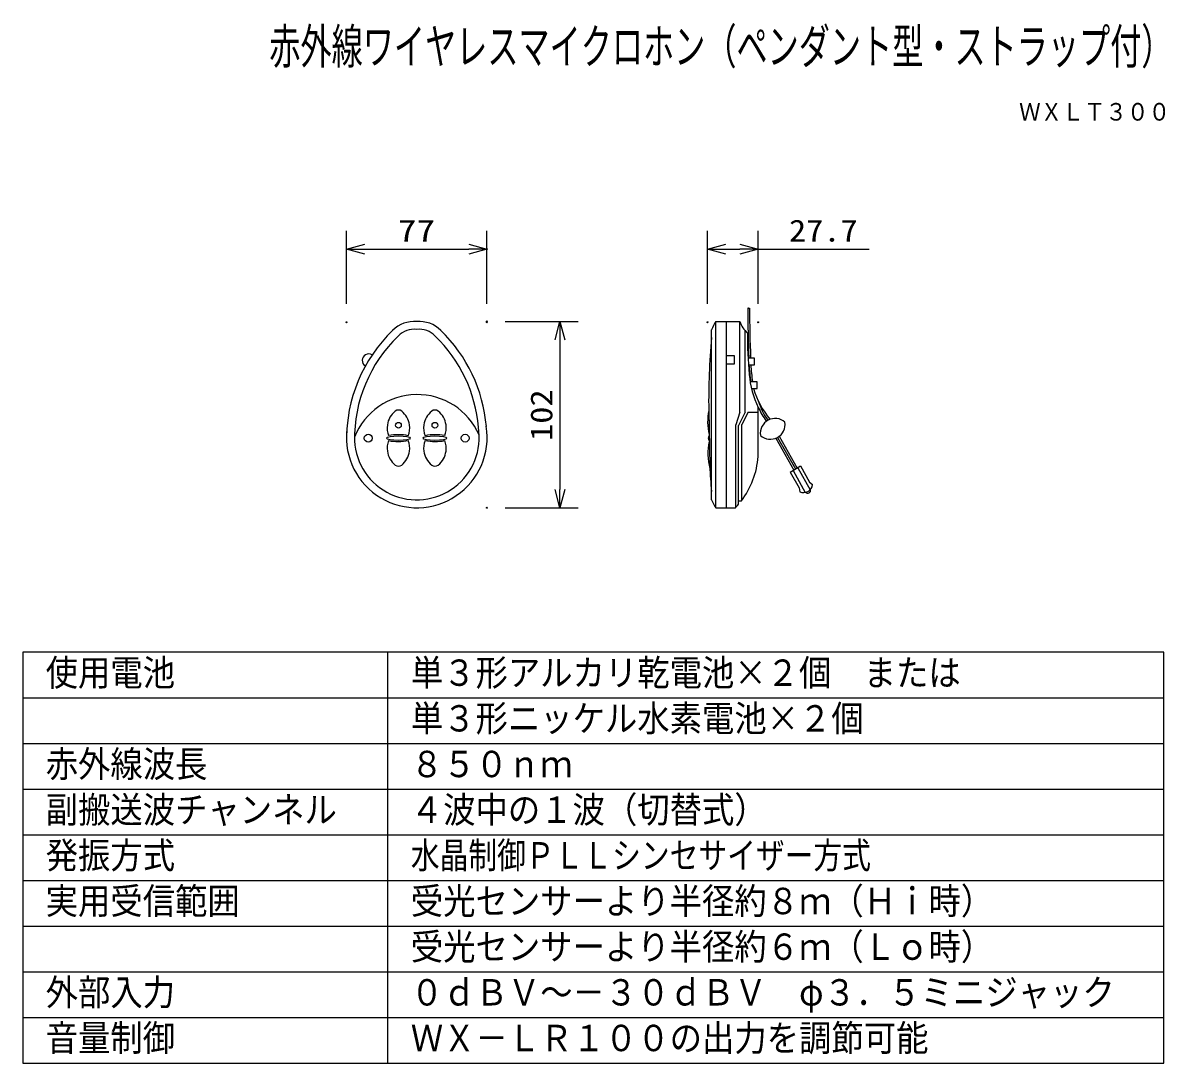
# Model space of a CAD drawing. Units: millimetres, scale not verified. Extents: x -63 to 62, y -57 to 57.
import ezdxf
from ezdxf.enums import TextEntityAlignment as Align

# ---------------------------------------------------------------- set-up
doc = ezdxf.new("R2010")
doc.units = ezdxf.units.MM
doc.header["$LTSCALE"] = 0.190236
doc.header["$PDMODE"] = 32
doc.header["$PDSIZE"] = 0.0951
for name, color, linetype in [('0-0_MOJI1', 2, 'Continuous'), ('0-1_TOUROKU', 1, 'Continuous'), ('0-2_GAIKEI', 1, 'Continuous'), ('0-3_WAKU', 3, 'Continuous'), ('0-4_DEFPOINTS', 7, 'Continuous')]:
    doc.layers.add(name, color=color, linetype=linetype)
doc.styles.add('ＭＳ ゴシック', font='')
doc.styles.get('ＭＳ ゴシック').set_extended_font_data('MS Gothic')

# ---------------------------------------------------------------- blocks, each defined once
blk = doc.blocks.new('_OPEN30')
at = {"layer": '0-4_DEFPOINTS'}
blk.add_line((0, 0), (-1, 0), dxfattribs=at)
blk.add_lwpolyline([(-1, 0.26795), (0, 0), (-1, -0.26795)], dxfattribs=at)

msp = doc.modelspace()

# ---------------------------------------------------------------- linework, layer by layer
at = {"layer": '0-2_GAIKEI', "color": 7}
for p, q in [((16.6563, 26.1667), (16.644, 26.1642)), ((16.6676, 26.1665), (16.6563, 26.1667)), ((16.7154, 26.1441), (16.7065, 26.1495)), ((16.7244, 26.1392), (16.7154, 26.1441)), ((16.7339, 26.1354), (16.7244, 26.1392)), ((16.7686, 26.1353), (16.7557, 26.1329)), ((16.7834, 26.1406), (16.7686, 26.1353)), ((16.8004, 26.1495), (16.7834, 26.1406)), ((12.6399, 5.182), (12.6399, 23.7774)), ((13.0978, 24.7148), (15.7263, 24.7148)), ((17.6524, 18.1082), (16.8685, 18.1082)), ((17.6524, 17.3669), (17.6524, 18.1082)), ((17.0104, 17.3669), (17.6524, 17.3669)), ((17.7556, 14.7864), (17.7556, 15.2895)), ((12.3348, 15.0122), (12.4379, 8.8594)), ((17.7556, 9.9195), (17.7556, 14.7864)), ((19.6739, 11.9266), (21.6531, 8.4419)), ((20.0665, 12.1459), (22.0191, 8.6608)), ((21.2693, 8.2123), (22.4014, 8.8894)), ((22.4014, 8.8894), (23.3627, 7.1122)), ((21.2693, 8.2123), (22.2505, 6.4912)), ((22.2505, 6.4912), (22.305, 6.0554)), ((23.3627, 7.1122), (23.7124, 6.8479)), ((15.6134, 5.0702), (15.9074, 5.0702)), ((13.0978, 4.3148), (15.2713, 4.3148))]:
    msp.add_line(p, q, dxfattribs=at)
at = {"layer": '0-2_GAIKEI'}
for p, q in [((13.0978, 4.3148), (13.0978, 24.7148)), ((14.2835, 4.3148), (14.2835, 24.7148)), ((15.7263, 14.7864), (15.7263, 24.7148)), ((16.343, 14.7864), (16.343, 23.6898)), ((15.7263, 14.7864), (15.2954, 13.3958)), ((16.343, 14.7864), (15.6134, 13.3207)), ((16.6485, 14.7864), (15.9781, 13.4397)), ((16.6485, 14.7864), (17.7556, 14.7864)), ((15.2954, 4.3148), (15.2954, 13.3958)), ((15.6134, 4.7007), (15.6134, 13.3207)), ((15.9781, 5.1651), (15.9781, 13.4397)), ((19.8789, 12.0231), (21.8462, 8.5573)), ((21.5914, 8.405), (22.915, 5.9956)), ((22.0804, 8.6974), (23.4449, 6.2928))]:
    msp.add_line(p, q, dxfattribs=at)
at = {"layer": '0-2_GAIKEI', "color": 7}
for points in [[(16.644, 26.1642), (16.6307, 26.1584), (16.6161, 26.1487)], [(16.6881, 26.1601), (16.6782, 26.1641), (16.6676, 26.1665)], [(16.7065, 26.1495), (16.6975, 26.1551), (16.6881, 26.1601)], [(16.7557, 26.1329), (16.7442, 26.1331), (16.7339, 26.1354)], [(16.6938, 19.967), (17.3545, 19.967), (17.3545, 20.7083), (16.6431, 20.7083)]]:
    msp.add_lwpolyline(points, dxfattribs=at)
at = {"layer": '0-2_GAIKEI'}
msp.add_lwpolyline([(14.2835, 20.9936), (15.1113, 20.9936), (15.1113, 20.0308), (14.2835, 20.0308)], close=True, dxfattribs=at)
for centre, radius in [((-21.6546, 13.3459), 0.3123), ((-17.6576, 13.3459), 0.3123), ((-24.9641, 11.9339), 0.4309), ((-14.348, 11.9339), 0.4309)]:
    msp.add_circle(centre, radius, dxfattribs=at)
at = {"layer": '0-2_GAIKEI', "color": 7}
for centre, radius, start, end in [((158.0952, 26.4799), 141.4795, 180.13414, 182.33802), ((158.2811, 26.4799), 141.4795, 180.13414, 182.33802), ((-19.8843, 21.2929), 3.4295, 86.18462, 134.65607), ((-19.4279, 21.2929), 3.4295, 45.34393, 93.81538), ((17.3677, 22.0487), 5.034, 148.01955, 159.91572), ((18.6217, 25.759), 3.0779, 199.82983, 228.83338), ((-10.7796, 11.8265), 16.5635, 134.04398, 180.7172), ((-28.5325, 11.8265), 16.5635, 4.7875, 45.95602), ((89.3643, 16.0198), 77.0361, 174.84417, 180.74939), ((51.7028, 22.6176), 35.1168, 178.65491, 186.05213), ((52.9134, 22.881), 36.2939, 184.60506, 187.55653), ((26.314, 19.532), 9.5523, 183.70303, 206.36793), ((53.1115, 22.881), 36.2939, 184.60506, 187.55653), ((26.1824, 20.044), 9.3401, 196.65571, 220.15221), ((28.9493, 20.9173), 12.5288, 206.69157, 214.55926), ((19.6026, 12.4774), 1.6159, 47.82185, 188.60145), ((-19.6438, 12.0234), 7.7086, 174.30347, 8.99273), ((19.0899, 13.4333), 1.6159, 227.82185, 8.60145), ((87.2883, 12.9132), 74.9601, 183.10002, 185.22678), ((8.4825, 10.6769), 9.3039, 322.9428, 355.33062), ((22.7047, 6.9915), 1.0179, 246.87855, 351.88883), ((23.1849, 6.1912), 0.3023, 218.46416, 23.46832), ((16.7792, 6.8131), 4.4491, 201.50711, 214.16184), ((8.4825, 10.6769), 9.3039, 316.85847, 320.0346)]:
    msp.add_arc(centre, radius, start, end, dxfattribs=at)
at = {"layer": '0-2_GAIKEI'}
for centre, radius, start, end in [((-19.8843, 21.2929), 2.5623, 84.89035, 134.65607), ((-19.4279, 21.2929), 2.5623, 45.34393, 95.10965), ((-10.7796, 11.8265), 15.6964, 134.06379, 180.7177), ((-28.5604, 11.8155), 15.7236, 4.76841, 45.89141), ((-24.9224, 20.4484), 0.7059, 58.17839, 239.39928), ((-19.5878, 9.2969), 7.4103, 23.79336, 158.3301), ((25.1375, 18.3909), 7.7548, 197.82364, 215.46195), ((-20.5858, 13.0743), 2.3016, 128.17073, 172.40583), ((-21.6546, 14.4613), 0.5509, 50.06444, 129.93556), ((-22.7233, 13.0743), 2.3016, 7.59417, 51.82927), ((-16.5888, 13.0743), 2.3016, 128.17073, 172.40583), ((-17.6576, 14.4613), 0.5509, 50.06444, 129.93556), ((-18.7263, 13.0743), 2.3016, 7.59417, 51.82927), ((18.3477, 13.7587), 6.1323, 168.64147, 193.27859), ((-19.6438, 12.0234), 6.8415, 183.1493, 9.24515), ((-20.6109, 13.0541), 2.2795, 171.8202, 201.8348), ((-22.6982, 13.0541), 2.2795, 338.093, 8.1798), ((-16.614, 13.0541), 2.2795, 171.8202, 201.907), ((-18.7012, 13.0541), 2.2795, 338.1652, 8.1798), ((-20.6109, 10.8175), 2.2795, 158.1652, 188.1798), ((-21.6621, 6.5681), 5.7378, 79.1632, 100.69431), ((-21.6621, 17.3035), 5.7378, 259.30569, 280.8368), ((-22.6982, 10.8175), 2.2795, 351.8202, 21.907), ((-16.614, 10.8175), 2.2795, 158.093, 188.1798), ((-17.65, 6.5681), 5.7378, 79.30569, 100.8368), ((-17.65, 17.3035), 5.7378, 259.1632, 280.69431), ((-18.7012, 10.8175), 2.2795, 351.8202, 21.8348), ((18.3669, 10.2171), 6.1268, 167.28432, 195.07859), ((12.6292, 11.9399), 0.349, 135.05195, 226.86811), ((-20.5858, 10.7973), 2.3016, 187.59417, 231.82927), ((-22.7233, 10.7973), 2.3016, 308.17073, 352.40583), ((-16.5888, 10.7973), 2.3016, 187.59417, 231.82927), ((-18.7263, 10.7973), 2.3016, 308.17073, 352.40583), ((-21.6546, 9.4103), 0.5509, 230.06444, 309.93556), ((-17.6576, 9.4103), 0.5509, 230.06444, 309.93556)]:
    msp.add_arc(centre, radius, start, end, dxfattribs=at)
for centre, major_axis in [((-21.6546, 11.9358), (-1.3018, 0)), ((-17.6576, 11.9358), (1.3018, 0))]:
    msp.add_ellipse(centre, major_axis=major_axis, ratio=0.192526, dxfattribs=at)
at = {"layer": '0-3_WAKU'}
for p, q in [((-27.3524, 26.625), (-27.3524, 34.625)), ((-11.9597, 26.625), (-11.9597, 34.625)), ((12.2156, 26.625), (12.2156, 34.625)), ((17.7556, 26.625), (17.7556, 34.625)), ((-25.3524, 32.625), (-13.9597, 32.625)), ((14.2156, 32.625), (15.7556, 32.625)), ((17.7556, 32.625), (29.9223, 32.625)), ((-9.9597, 24.7148), (-1.9597, 24.7148)), ((-3.9597, 22.7148), (-3.9597, 6.3148)), ((-9.9597, 4.3148), (-1.9597, 4.3148))]:
    msp.add_line(p, q, dxfattribs=at)
at = {"layer": '0-3_WAKU', "color": 4}
for p, q in [((-62.8001, -11.5), (-62.8001, -56.5001)), ((62.2001, -11.5), (-62.8001, -11.5)), ((-22.8, -56.5001), (-22.8, -11.5)), ((62.2001, -56.5001), (62.2001, -11.5)), ((-62.8001, -56.5001), (62.2001, -56.5001))]:
    msp.add_line(p, q, dxfattribs=at)
at = {"layer": '0-3_WAKU', "color": 1}
for p, q in [((-62.8001, -16.5), (62.2001, -16.5)), ((-62.8001, -21.5), (62.2001, -21.5)), ((-62.8001, -26.5), (62.2001, -26.5)), ((-62.8001, -31.5001), (62.2001, -31.5001)), ((-62.8001, -36.5001), (62.2001, -36.5001)), ((-62.8001, -41.5001), (62.2001, -41.5001)), ((-62.8001, -46.5001), (62.2001, -46.5001)), ((-62.8001, -51.5001), (62.2001, -51.5001))]:
    msp.add_line(p, q, dxfattribs=at)
at = {"layer": '0-4_DEFPOINTS'}
for p in [(-11.9597, 32.625), (17.7556, 32.625), (-27.3524, 24.625), (-11.9597, 24.7148), (-11.9597, 24.625), (12.2156, 24.625), (17.7556, 24.625), (-11.9597, 4.3148), (-3.9597, 4.3148)]:
    msp.add_point(p, dxfattribs=at)

# ---------------------------------------------------------------- block references
at = {"layer": '0-3_WAKU', "xscale": 2, "yscale": 2}
for p, rotation in [((-27.3524, 32.625), 180), ((12.2156, 32.625), 180), ((-3.9597, 24.7148), 90), ((-3.9597, 4.3148), 270)]:
    msp.add_blockref('_OPEN30', p, dxfattribs=dict(at, rotation=rotation))
for p in [(-11.9597, 32.625), (17.7556, 32.625)]:
    msp.add_blockref('_OPEN30', p, dxfattribs=at)

# ---------------------------------------------------------------- texts
at = {"layer": '0-0_MOJI1', "style": 'ＭＳ ゴシック'}
for s, height, width, p in [('赤外線ワイヤレスマイクロホン（ペンダント型・ストラップ付）', 3.848, 0.65, (-35.8001, 51.7599)), ('使用電池', 2.887, 0.9, (-60.3001, -16.0551)), ('単３形アルカリ乾電池×２個\u3000または', 2.887, 0.9, (-20.3, -16.0551)), ('単３形ニッケル水素電池×２個', 2.887, 0.9, (-20.3, -21.0552)), ('赤外線波長', 2.887, 0.9, (-60.3001, -26.0552)), ('８５０ｎｍ', 2.887, 0.9, (-20.3, -26.0552)), ('副搬送波チャンネル', 2.887, 0.9, (-60.3001, -31.0552)), ('４波中の１波（切替式）', 2.887, 0.9, (-20.3, -31.0552)), ('発振方式', 2.887, 0.9, (-60.3001, -36.0552)), ('水晶制御ＰＬＬシンセサイザー方式', 2.887, 0.8, (-20.3, -36.0552)), ('実用受信範囲', 2.887, 0.9, (-60.3001, -41.0552)), ('受光センサーより半径約８ｍ（Ｈｉ時）', 2.887, 0.9, (-20.3, -41.0552)), ('受光センサーより半径約６ｍ（Ｌｏ時）', 2.887, 0.9, (-20.3, -46.0552)), ('外部入力', 2.887, 0.9, (-60.3001, -51.0552)), ('０ｄＢＶ～－３０ｄＢＶ\u3000φ３．５ミニジャック', 2.887, 0.9, (-20.3, -51.0552)), ('音量制御', 2.887, 0.9, (-60.3001, -56.0552)), ('ＷＸ－ＬＲ１００の出力を調節可能', 2.887, 0.9, (-20.3, -56.0552))]:
    msp.add_text(s, height=height, dxfattribs=dict(at, width=width)).set_placement(p, align=Align.BOTTOM_LEFT)
at = {"layer": '0-1_TOUROKU', "style": 'ＭＳ ゴシック', "width": 0.9}
msp.add_text('ＷＸＬＴ３００', height=1.925, dxfattribs=at).set_placement((46.3334, 46.13), align=Align.BOTTOM_LEFT)
at = {"layer": '0-3_WAKU', "style": 'ＭＳ ゴシック'}
for s, width, p in [('77', 1.25, (-21.723, 32.7346)), ('27.7', 1.15, (21.1316, 32.7346))]:
    msp.add_text(s, height=2.406, dxfattribs=dict(at, width=width)).set_placement(p, align=Align.BOTTOM_LEFT)
at = {"layer": '0-3_WAKU', "style": 'ＭＳ ゴシック', "width": 1.15}
msp.add_text('102', height=2.406, rotation=90, dxfattribs=at).set_placement((-4.0693, 11.6277), align=Align.BOTTOM_LEFT)

doc.saveas('drawing.dxf')
